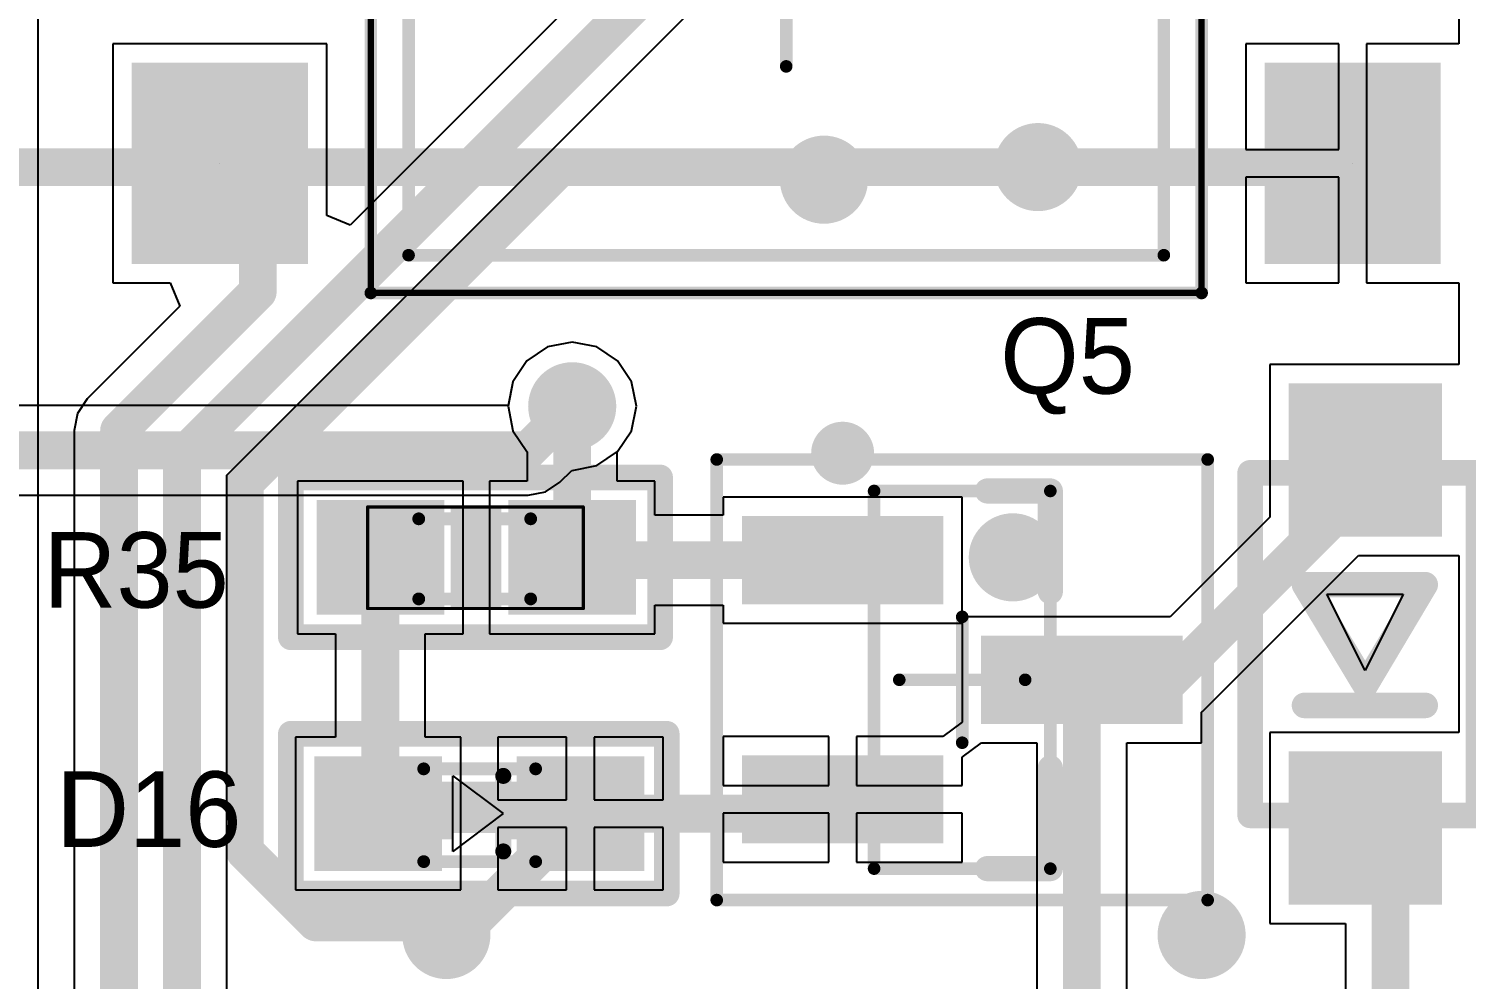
# Model space of a CAD drawing. Header units: millimetres. Extents: x 59 to 152, y 30 to 146.
# Drawn here: x 126.18 to 137.6, y 112.65 to 120.2 of the extents above; entities that cross this region are included whole.
import ezdxf

# ---------------------------------------------------------------- set-up
doc = ezdxf.new("R2010")
doc.units = ezdxf.units.MM
for name, color, linetype in [('BottomLayer', 5, 'Continuous'), ('BottomSolder', 6, 'Continuous'), ('Mechanical13', 56, 'Continuous'), ('Mechanical15', 56, 'Continuous'), ('Mechanical16', 56, 'Continuous'), ('Mechanical6', 56, 'Continuous'), ('MultiLayer', 9, 'Continuous'), ('PadHoleLayer', 156, 'Continuous'), ('TopLayer', 1, 'Continuous'), ('TopOverlay', 2, 'Continuous'), ('TopPaste', 8, 'Continuous'), ('TopSolder', 216, 'Continuous'), ('ViaHoleLayer', 16, 'Continuous')]:
    doc.layers.add(name, color=color, linetype=linetype)

# ---------------------------------------------------------------- blocks, each defined once
blk = doc.blocks.new('SOD123F_225')
at = {"layer": 'Mechanical16', "const_width": 0.2032}
for points in [[(-1.34999984, 0.9144), (-1.34999984, -0.90000074)], [(1.3716, 0.9144), (1.3716, -0.90000074)]]:
    blk.add_lwpolyline(points, dxfattribs=at)
at = {"layer": 'Mechanical16', "const_width": 0.1016}
for points in [[(-1.40079984, 0.9144, 1), (-1.29919984, 0.9144, 1)], [(1.3208, 0.9144, 1), (1.4224, 0.9144, 1)], [(-1.40079984, -0.90000074, 1), (-1.29919984, -0.90000074, 1)], [(1.3208, -0.90000074, 1), (1.4224, -0.90000074, 1)]]:
    blk.add_lwpolyline(points, format="xyb", close=True, dxfattribs=at)
at = {"layer": 'Mechanical16'}
for points in [[(-1.79942998, -0.40133524), (-1.39943078, -0.40133524), (-1.79942998, 0.40506396), (-1.39943078, 0.40506396)], [(1.42373858, -0.39943786), (1.80473858, -0.39943786), (1.42373858, 0.40696134), (1.80473858, 0.40696134)]]:
    blk.add_solid(points, dxfattribs=at)
at = {"layer": 'TopLayer'}
for points in [[(-2.00879964, -0.5588), (-0.89119964, -0.5588), (-2.00879964, 0.5588), (-0.89119964, 0.5588)], [(0.9144, -0.5588), (2.032, -0.5588), (0.9144, 0.5588), (2.032, 0.5588)]]:
    blk.add_solid(points, dxfattribs=at)
at = {"layer": 'TopOverlay'}
for p, q in [((-0.1999996, 0), (0.4064, 0.3048)), ((0.4064, 0.3048), (0.4064, -0.2999994)), ((0.4064, -0.2999994), (-0.1999996, 0))]:
    blk.add_line(p, q, dxfattribs=at)
at = {"layer": 'TopOverlay', "const_width": 0.2032}
for points in [[(-1.34999984, 0.9144), (1.3716, 0.9144)], [(-0.4763008, 0.4826), (-0.4763008, -0.4763008)], [(0.4826, 0.4826), (-0.31759906, 0)], [(0.4826, 0.4826), (0.4826, -0.4763008)], [(-0.31759906, 0), (0.4826, -0.4763008)], [(-1.34999984, -0.90000074), (1.3716, -0.90000074)]]:
    blk.add_lwpolyline(points, dxfattribs=at)
at = {"layer": 'TopOverlay', "const_width": 0.1016}
for points in [[(-1.40079984, 0.9144, 1), (-1.29919984, 0.9144, 1)], [(1.3208, 0.9144, 1), (1.4224, 0.9144, 1)], [(-0.5271007999999999, 0.4826, 1), (-0.4255008, 0.4826, 1)], [(0.4318, 0.4826, 1), (0.5334, 0.4826, 1)], [(0.4318, 0.4826, 1), (0.5334, 0.4826, 1)], [(-0.36839906, 0, 1), (-0.26679906, 0, 1)], [(-0.36839906, 0, 1), (-0.26679906, 0, 1)], [(-0.5271007999999999, -0.4763008, 1), (-0.4255008, -0.4763008, 1)], [(0.4318, -0.4763008, 1), (0.5334, -0.4763008, 1)], [(0.4318, -0.4763008, 1), (0.5334, -0.4763008, 1)], [(-1.40079984, -0.90000074, 1), (-1.29919984, -0.90000074, 1)], [(1.3208, -0.90000074, 1), (1.4224, -0.90000074, 1)]]:
    blk.add_lwpolyline(points, format="xyb", close=True, dxfattribs=at)
at = {"layer": 'TopPaste'}
for points in [[(-2.00879964, -0.5588), (-0.89119964, -0.5588), (-2.00879964, 0.5588), (-0.89119964, 0.5588)], [(0.9144, -0.5588), (2.032, -0.5588), (0.9144, 0.5588), (2.032, 0.5588)]]:
    blk.add_solid(points, dxfattribs=at)
at = {"layer": 'TopSolder'}
for points in [[(-2.05879954, -0.6087999), (-0.84119974, -0.6087999), (-2.05879954, 0.6087999), (-0.84119974, 0.6087999)], [(0.8644001, -0.6087999), (2.0819999, -0.6087999), (0.8644001, 0.6087999), (2.0819999, 0.6087999)]]:
    blk.add_solid(points, dxfattribs=at)
blk = doc.blocks.new('SOT23_3N_249')
at = {"layer": 'Mechanical13', "const_width": 0.0999998}
for points in [[(-0.6999985999999999, -1.49999954), (-0.6999985999999999, 1.49999954)], [(-0.6999985999999999, 1.49999954), (0.7000011399999999, 1.49999954)], [(0.7000011399999999, -1.49999954), (0.7000011399999999, 1.49999954)], [(-0.6999985999999999, -1.49999954), (0.7000011399999999, -1.49999954)]]:
    blk.add_lwpolyline(points, dxfattribs=at)
at = {"layer": 'Mechanical13', "const_width": 0.0499999}
for points in [[(-0.72499728, 1.49999954, 1), (-0.67499992, 1.49999954, 1)], [(-0.72499728, 1.49999954, 1), (-0.67499992, 1.49999954, 1)], [(0.67500246, 1.49999954, 1), (0.72499982, 1.49999954, 1)], [(0.67500246, 1.49999954, 1), (0.72499982, 1.49999954, 1)], [(-0.72499728, -1.49999954, 1), (-0.67499992, -1.49999954, 1)], [(-0.72499728, -1.49999954, 1), (-0.67499992, -1.49999954, 1)], [(0.67500246, -1.49999954, 1), (0.72499982, -1.49999954, 1)], [(0.67500246, -1.49999954, 1), (0.72499982, -1.49999954, 1)]]:
    blk.add_lwpolyline(points, format="xyb", close=True, dxfattribs=at)
at = {"layer": 'Mechanical15', "const_width": 0.0999998}
for points in [[(-1.94999864, -1.74999904), (-1.94999864, 1.75000158)], [(-1.94999864, 1.75000158), (1.95000118, 1.75000158)], [(1.95000118, -1.74999904), (1.95000118, 1.75000158)], [(2.54e-06, -0.499999), (2.54e-06, 0.50000154)], [(-0.499999, 0), (0.50000154, 0)], [(-1.94999864, -1.74999904), (1.95000118, -1.74999904)]]:
    blk.add_lwpolyline(points, dxfattribs=at)
at = {"layer": 'Mechanical15', "const_width": 0.0499999}
for points in [[(-1.97499732, 1.75000158, 1), (-1.92499996, 1.75000158, 1)], [(-1.97499732, 1.75000158, 1), (-1.92499996, 1.75000158, 1)], [(1.9250025, 1.75000158, 1), (1.97499986, 1.75000158, 1)], [(1.9250025, 1.75000158, 1), (1.97499986, 1.75000158, 1)], [(-0.02499614, 0.50000154, 1), (0.02500122, 0.50000154, 1)], [(-0.52499768, 0, 1), (-0.47500032, 0, 1)], [(0.47500286, 0, 1), (0.52500022, 0, 1)], [(-0.02499614, -0.499999, 1), (0.02500122, -0.499999, 1)], [(-1.97499732, -1.74999904, 1), (-1.92499996, -1.74999904, 1)], [(-1.97499732, -1.74999904, 1), (-1.92499996, -1.74999904, 1)], [(1.9250025, -1.74999904, 1), (1.97499986, -1.74999904, 1)], [(1.9250025, -1.74999904, 1), (1.97499986, -1.74999904, 1)]]:
    blk.add_lwpolyline(points, format="xyb", close=True, dxfattribs=at)
at = {"layer": 'TopLayer'}
for points in [[(-0.1999996, 0.6500012399999999), (-0.1999996, 1.25000004), (-1.6999966, 0.6500012399999999), (-1.6999966, 1.25000004)], [(1.69999914, -0.2999994), (1.69999914, 0.2999994), (0.20000214, -0.2999994), (0.20000214, 0.2999994)], [(-0.1999996, -1.2499975), (-0.1999996, -0.6499986999999999), (-1.6999966, -1.2499975), (-1.6999966, -0.6499986999999999)]]:
    blk.add_solid(points, dxfattribs=at)
at = {"layer": 'TopOverlay'}
for points, const_width in [([(-0.8249970799999999, 1.80000148, 1), (-1.07499912, 1.80000148, 1)], 0.2499995), ([(-1.13749836, 1.80000148, 1), (-1.01249988, 1.80000148, 1)], 0.12499848), ([(-0.88749632, 1.80000148, 1), (-0.76249784, 1.80000148, 1)], 0.12499848), ([(0.15000224, 1.49999954, 1), (0.25000204, 1.49999954, 1)], 0.0999998), ([(0.6500012399999999, 1.49999954, 1), (0.75000104, 1.49999954, 1)], 0.0999998), ([(0.6500012399999999, 1.49999954, 1), (0.75000104, 1.49999954, 1)], 0.0999998), ([(0.6500012399999999, 0.7000011399999999, 1), (0.75000104, 0.7000011399999999, 1)], 0.0999998), ([(0.6500012399999999, -0.6999985999999999, 1), (0.75000104, -0.6999985999999999, 1)], 0.0999998), ([(0.15000224, -1.49999954, 1), (0.25000204, -1.49999954, 1)], 0.0999998), ([(0.6500012399999999, -1.49999954, 1), (0.75000104, -1.49999954, 1)], 0.0999998), ([(0.6500012399999999, -1.49999954, 1), (0.75000104, -1.49999954, 1)], 0.0999998)]:
    blk.add_lwpolyline(points, format="xyb", close=True, dxfattribs=dict(at, const_width=const_width))
at = {"layer": 'TopOverlay', "const_width": 0.1999996}
for points in [[(0.20000214, 1.49999954), (0.7000011399999999, 1.49999954)], [(0.7000011399999999, 0.7000011399999999), (0.7000011399999999, 1.49999954)], [(0.7000011399999999, -1.49999954), (0.7000011399999999, -0.6999985999999999)], [(0.20000214, -1.49999954), (0.7000011399999999, -1.49999954)]]:
    blk.add_lwpolyline(points, dxfattribs=at)
at = {"layer": 'TopPaste'}
for points in [[(-0.1999996, 0.6500012399999999), (-0.1999996, 1.25000004), (-1.6999966, 0.6500012399999999), (-1.6999966, 1.25000004)], [(1.69999914, -0.2999994), (1.69999914, 0.2999994), (0.20000214, -0.2999994), (0.20000214, 0.2999994)], [(-0.1999996, -1.2499975), (-0.1999996, -0.6499986999999999), (-1.6999966, -1.2499975), (-1.6999966, -0.6499986999999999)]]:
    blk.add_solid(points, dxfattribs=at)
at = {"layer": 'TopSolder'}
for points in [[(-0.1499997, 0.6000013399999999), (-0.1499997, 1.29999994), (-1.7499965, 0.6000013399999999), (-1.7499965, 1.29999994)], [(1.74999904, -0.3499993), (1.74999904, 0.3499993), (0.15000224, -0.3499993), (0.15000224, 0.3499993)], [(-0.1499997, -1.2999974), (-0.1499997, -0.5999987999999999), (-1.7499965, -1.2999974), (-1.7499965, -0.5999987999999999)]]:
    blk.add_solid(points, dxfattribs=at)
blk = doc.blocks.new('R0603_286')
at = {"layer": 'Mechanical16'}
for points, const_width in [([(-0.85000084, 0.4064), (-0.85000084, -0.3999992)], 0.0254), ([(0.8635999999999999, 0.4064), (-0.85000084, 0.4064)], 0.0254), ([(0.4572, 0.3302), (-0.43200066, 0.3302)], 0.1016), ([(0.8635999999999999, 0.4064), (0.8635999999999999, -0.3999992)], 0.0254), ([(0.4572, -0.30599888), (-0.43200066, -0.30599888)], 0.1016), ([(0.8635999999999999, -0.3999992), (-0.85000084, -0.3999992)], 0.0254)]:
    blk.add_lwpolyline(points, dxfattribs=dict(at, const_width=const_width))
for points, const_width in [([(-0.85635084, 0.4064, 1), (-0.8436508399999999, 0.4064, 1)], 0.0127), ([(-0.85635084, 0.4064, 1), (-0.8436508399999999, 0.4064, 1)], 0.0127), ([(-0.45740066, 0.3302, 1), (-0.40660066, 0.3302, 1)], 0.0508), ([(0.4318, 0.3302, 1), (0.4826, 0.3302, 1)], 0.0508), ([(0.85725, 0.4064, 1), (0.86995, 0.4064, 1)], 0.0127), ([(0.85725, 0.4064, 1), (0.86995, 0.4064, 1)], 0.0127), ([(-0.45740066, -0.30599888, 1), (-0.40660066, -0.30599888, 1)], 0.0508), ([(0.4318, -0.30599888, 1), (0.4826, -0.30599888, 1)], 0.0508), ([(-0.85635084, -0.3999992, 1), (-0.8436508399999999, -0.3999992, 1)], 0.0127), ([(-0.85635084, -0.3999992, 1), (-0.8436508399999999, -0.3999992, 1)], 0.0127), ([(0.85725, -0.3999992, 1), (0.86995, -0.3999992, 1)], 0.0127), ([(0.85725, -0.3999992, 1), (0.86995, -0.3999992, 1)], 0.0127)]:
    blk.add_lwpolyline(points, format="xyb", close=True, dxfattribs=dict(at, const_width=const_width))
for points in [[(-0.8381542799999999, -0.3999992), (-0.43175428, -0.3999992), (-0.8381542799999999, 0.4064), (-0.43175428, 0.4064)], [(0.43184572, -0.3999992), (0.83824572, -0.3999992), (0.43184572, 0.4064), (0.83824572, 0.4064)]]:
    blk.add_solid(points, dxfattribs=at)
at = {"layer": 'Mechanical6'}
blk.add_solid([(-0.19989038, -0.40011604), (0.20320762, -0.40011604), (-0.19989038, 0.40638476), (0.20320762, 0.40638476)], dxfattribs=at)
at = {"layer": 'TopLayer'}
for points in [[(-1.2192, -0.4064), (-0.3048, -0.4064), (-1.2192, 0.4064), (-0.3048, 0.4064)], [(0.3048, -0.4064), (1.2192, -0.4064), (0.3048, 0.4064), (1.2192, 0.4064)]]:
    blk.add_solid(points, dxfattribs=at)
at = {"layer": 'TopOverlay', "const_width": 0.2032}
for points in [[(-1.4605, 0.635), (-1.4605, -0.635)], [(1.4732, 0.635), (-1.4605, 0.635)], [(1.4732, 0.635), (1.4732, -0.635)], [(1.4732, -0.635), (-1.4605, -0.635)]]:
    blk.add_lwpolyline(points, dxfattribs=at)
at = {"layer": 'TopOverlay', "const_width": 0.1016}
for points in [[(-1.5113, 0.635, 1), (-1.4097, 0.635, 1)], [(-1.5113, 0.635, 1), (-1.4097, 0.635, 1)], [(1.4224, 0.635, 1), (1.524, 0.635, 1)], [(1.4224, 0.635, 1), (1.524, 0.635, 1)], [(-1.5113, -0.635, 1), (-1.4097, -0.635, 1)], [(-1.5113, -0.635, 1), (-1.4097, -0.635, 1)], [(1.4224, -0.635, 1), (1.524, -0.635, 1)], [(1.4224, -0.635, 1), (1.524, -0.635, 1)]]:
    blk.add_lwpolyline(points, format="xyb", close=True, dxfattribs=at)
at = {"layer": 'TopPaste'}
for points in [[(-1.2192, -0.4064), (-0.3048, -0.4064), (-1.2192, 0.4064), (-0.3048, 0.4064)], [(0.3048, -0.4064), (1.2192, -0.4064), (0.3048, 0.4064), (1.2192, 0.4064)]]:
    blk.add_solid(points, dxfattribs=at)
at = {"layer": 'TopSolder'}
for points in [[(-1.2691999, -0.4563999), (-0.2548001, -0.4563999), (-1.2691999, 0.4563999), (-0.2548001, 0.4563999)], [(0.2548001, -0.4563999), (1.2691999, -0.4563999), (0.2548001, 0.4563999), (1.2691999, 0.4563999)]]:
    blk.add_solid(points, dxfattribs=at)
blk = doc.blocks.new('LTV_816S_313')
at = {"layer": 'Mechanical13', "const_width": 0.0999998}
for points in [[(-2.30000048, -3.30000102), (-2.30000048, 3.30000102)], [(2.30000048, 3.30000102), (-2.30000048, 3.30000102)], [(2.30000048, -3.30000102), (2.30000048, 3.30000102)], [(2.30000048, -3.30000102), (-2.30000048, -3.30000102)]]:
    blk.add_lwpolyline(points, dxfattribs=at)
at = {"layer": 'Mechanical13', "const_width": 0.0499999}
for points in [[(-2.32499916, 3.30000102, 1), (-2.2750018, 3.30000102, 1)], [(-2.32499916, 3.30000102, 1), (-2.2750018, 3.30000102, 1)], [(2.2750018, 3.30000102, 1), (2.32499916, 3.30000102, 1)], [(2.2750018, 3.30000102, 1), (2.32499916, 3.30000102, 1)], [(-2.32499916, -3.30000102, 1), (-2.2750018, -3.30000102, 1)], [(-2.32499916, -3.30000102, 1), (-2.2750018, -3.30000102, 1)], [(2.2750018, -3.30000102, 1), (2.32499916, -3.30000102, 1)], [(2.2750018, -3.30000102, 1), (2.32499916, -3.30000102, 1)]]:
    blk.add_lwpolyline(points, format="xyb", close=True, dxfattribs=at)
at = {"layer": 'Mechanical15'}
for points, const_width in [([(2.30000048, 3.30000102), (-2.30000048, 3.30000102)], 0.0499999), ([(-2.30000048, -3.30000102), (-2.30000048, 3.30000102)], 0.0499999), ([(2.30000048, -3.30000102), (2.30000048, 3.30000102)], 0.0499999), ([(0, -0.499999), (0, 0.50000154)], 0.0999998), ([(0.499999, 0), (-0.499999, 0)], 0.0999998), ([(2.30000048, -3.30000102), (-2.30000048, -3.30000102)], 0.0499999)]:
    blk.add_lwpolyline(points, dxfattribs=dict(at, const_width=const_width))
for points, const_width in [([(-2.31249982, 3.30000102, 1), (-2.28750114, 3.30000102, 1)], 0.02499868), ([(-2.31249982, 3.30000102, 1), (-2.28750114, 3.30000102, 1)], 0.02499868), ([(2.28750114, 3.30000102, 1), (2.31249982, 3.30000102, 1)], 0.02499868), ([(2.28750114, 3.30000102, 1), (2.31249982, 3.30000102, 1)], 0.02499868), ([(-0.02499868, 0.50000154, 1), (0.02499868, 0.50000154, 1)], 0.0499999), ([(-0.52499768, 0, 1), (-0.47500032, 0, 1)], 0.0499999), ([(0.47500032, 0, 1), (0.52499768, 0, 1)], 0.0499999), ([(-0.02499868, -0.499999, 1), (0.02499868, -0.499999, 1)], 0.0499999), ([(-2.31249982, -3.30000102, 1), (-2.28750114, -3.30000102, 1)], 0.02499868), ([(-2.31249982, -3.30000102, 1), (-2.28750114, -3.30000102, 1)], 0.02499868), ([(2.28750114, -3.30000102, 1), (2.31249982, -3.30000102, 1)], 0.02499868), ([(2.28750114, -3.30000102, 1), (2.31249982, -3.30000102, 1)], 0.02499868)]:
    blk.add_lwpolyline(points, format="xyb", close=True, dxfattribs=dict(at, const_width=const_width))
at = {"layer": 'PadHoleLayer'}
for points in [[(-1.27, 4.50000116), (-1.27, 4.50000116, -1), (-1.27, 4.50000116), (-1.27, 4.50000116, -1)], [(1.27, 4.50000116), (1.27, 4.50000116, -1), (1.27, 4.50000116), (1.27, 4.50000116, -1)], [(-1.27, -4.49999862), (-1.27, -4.49999862, -1), (-1.27, -4.49999862), (-1.27, -4.49999862, -1)], [(1.27, -4.49999862), (1.27, -4.49999862, -1), (1.27, -4.49999862), (1.27, -4.49999862, -1)]]:
    blk.add_lwpolyline(points, format="xyb", close=True, dxfattribs=at)
at = {"layer": 'TopLayer'}
for points in [[(-2.0199985, 3.85000246), (-0.5200015, 3.85000246), (-2.0199985, 5.149999859999999), (-0.5200015, 5.149999859999999)], [(0.5200015, 3.85000246), (2.0199985, 3.85000246), (0.5200015, 5.149999859999999), (2.0199985, 5.149999859999999)], [(-2.0199985, -5.14999732), (-0.5200015, -5.14999732), (-2.0199985, -3.84999992), (-0.5200015, -3.84999992)], [(0.5200015, -5.14999732), (2.0199985, -5.14999732), (0.5200015, -3.84999992), (2.0199985, -3.84999992)]]:
    blk.add_solid(points, dxfattribs=at)
at = {"layer": 'TopOverlay', "const_width": 0.0999998}
for points in [[(2.00000108, 2.99999908), (-2.00000108, 2.99999908)], [(-2.00000108, -2.99999908), (-2.00000108, 2.99999908)], [(2.00000108, -2.99999908), (2.00000108, 2.99999908)], [(2.00000108, -2.99999908), (-2.00000108, -2.99999908)]]:
    blk.add_lwpolyline(points, dxfattribs=at)
at = {"layer": 'TopOverlay'}
for points, const_width in [([(-2.02499976, 2.99999908, 1), (-1.9750024, 2.99999908, 1)], 0.0499999), ([(-2.02499976, 2.99999908, 1), (-1.9750024, 2.99999908, 1)], 0.0499999), ([(1.9750024, 2.99999908, 1), (2.02499976, 2.99999908, 1)], 0.0499999), ([(1.9750024, 2.99999908, 1), (2.02499976, 2.99999908, 1)], 0.0499999), ([(-1.37499852, -2.50000008, 1), (-1.62500056, -2.50000008, 1)], 0.2499995), ([(-1.6874998, -2.50000008, 1), (-1.56250132, -2.50000008, 1)], 0.12499848), ([(-1.43749776, -2.50000008, 1), (-1.31249928, -2.50000008, 1)], 0.12499848), ([(-2.02499976, -2.99999908, 1), (-1.9750024, -2.99999908, 1)], 0.0499999), ([(-2.02499976, -2.99999908, 1), (-1.9750024, -2.99999908, 1)], 0.0499999), ([(1.9750024, -2.99999908, 1), (2.02499976, -2.99999908, 1)], 0.0499999), ([(1.9750024, -2.99999908, 1), (2.02499976, -2.99999908, 1)], 0.0499999)]:
    blk.add_lwpolyline(points, format="xyb", close=True, dxfattribs=dict(at, const_width=const_width))
at = {"layer": 'TopPaste'}
for points in [[(-2.0199985, 3.85000246), (-0.5200015, 3.85000246), (-2.0199985, 5.149999859999999), (-0.5200015, 5.149999859999999)], [(0.5200015, 3.85000246), (2.0199985, 3.85000246), (0.5200015, 5.149999859999999), (2.0199985, 5.149999859999999)], [(-2.0199985, -5.14999732), (-0.5200015, -5.14999732), (-2.0199985, -3.84999992), (-0.5200015, -3.84999992)], [(0.5200015, -5.14999732), (2.0199985, -5.14999732), (0.5200015, -3.84999992), (2.0199985, -3.84999992)]]:
    blk.add_solid(points, dxfattribs=at)
at = {"layer": 'TopSolder'}
for points in [[(-2.0699984, 3.80000256), (-0.4700016, 3.80000256), (-2.0699984, 5.19999976), (-0.4700016, 5.19999976)], [(0.4700016, 3.80000256), (2.0699984, 3.80000256), (0.4700016, 5.19999976), (2.0699984, 5.19999976)], [(-2.0699984, -5.199997219999999), (-0.4700016, -5.199997219999999), (-2.0699984, -3.80000002), (-0.4700016, -3.80000002)], [(0.4700016, -5.199997219999999), (2.0699984, -5.199997219999999), (0.4700016, -3.80000002), (2.0699984, -3.80000002)]]:
    blk.add_solid(points, dxfattribs=at)
blk = doc.blocks.new('CHIP_LED0603_338')
at = {"layer": 'Mechanical16', "const_width": 0.1016}
for points in [[(-0.35599878, -0.43200066), (-0.35599878, 0.4572)], [(0.381, -0.43200066), (0.381, 0.4572)]]:
    blk.add_lwpolyline(points, dxfattribs=at)
at = {"layer": 'Mechanical16', "const_width": 0.0508}
for points in [[(-0.38139878, 0.4572, 1), (-0.33059878, 0.4572, 1)], [(0.3556, 0.4572, 1), (0.4064, 0.4572, 1)], [(-0.38139878, -0.43200066, 1), (-0.33059878, -0.43200066, 1)], [(0.3556, -0.43200066, 1), (0.4064, -0.43200066, 1)]]:
    blk.add_lwpolyline(points, format="xyb", close=True, dxfattribs=at)
at = {"layer": 'Mechanical16'}
for points in [[(-0.20322286, 0.2017903), (0.20317714, 0.2017903), (-0.20322286, 1.0653903), (0.20317714, 1.0653903)], [(-0.20322286, -1.0682097), (0.20317714, -1.0682097), (-0.20322286, -0.2046097), (0.20317714, -0.2046097)]]:
    blk.add_solid(points, dxfattribs=at)
at = {"layer": 'Mechanical6'}
blk.add_solid([(-0.25483566, -0.40005762), (0.1524635, -0.40005762), (-0.25483566, 0.40644318), (0.1524635, 0.40644318)], dxfattribs=at)
at = {"layer": 'TopLayer'}
for points in [[(0.4064, 0.3556), (0.4064, 1.27), (-0.4064, 0.3556), (-0.4064, 1.27)], [(0.4064, -1.2510008), (0.4064, -0.3366008), (-0.4064, -1.2510008), (-0.4064, -0.3366008)]]:
    blk.add_solid(points, dxfattribs=at)
at = {"layer": 'TopOverlay'}
for p, q in [((-0.2999994, -0.1999996), (0, 0.1999996)), ((0, 0.1999996), (0.2999994, -0.1999996)), ((0.2999994, -0.1999996), (-0.2999994, -0.1999996))]:
    blk.add_line(p, q, dxfattribs=at)
for points, const_width in [([(0.635, 1.4986), (-0.635, 1.4986)], 0.2032), ([(-0.635, -1.4875002), (-0.635, 1.4986)], 0.2032), ([(0.635, -1.4875002), (0.635, 1.4986)], 0.2032), ([(0.2999994, 0.1999996), (-0.2999994, 0.1999996)], 0.127), ([(0.635, -1.4875002), (-0.635, -1.4875002)], 0.2032)]:
    blk.add_lwpolyline(points, dxfattribs=dict(at, const_width=const_width))
for points, const_width in [([(-0.6858, 1.4986, 1), (-0.5841999999999999, 1.4986, 1)], 0.1016), ([(-0.6858, 1.4986, 1), (-0.5841999999999999, 1.4986, 1)], 0.1016), ([(0.5841999999999999, 1.4986, 1), (0.6858, 1.4986, 1)], 0.1016), ([(0.5841999999999999, 1.4986, 1), (0.6858, 1.4986, 1)], 0.1016), ([(-0.3317494, 0.1999996, 1), (-0.2682494, 0.1999996, 1)], 0.0635), ([(0.2682494, 0.1999996, 1), (0.3317494, 0.1999996, 1)], 0.0635), ([(-0.6858, -1.4875002, 1), (-0.5841999999999999, -1.4875002, 1)], 0.1016), ([(-0.6858, -1.4875002, 1), (-0.5841999999999999, -1.4875002, 1)], 0.1016), ([(0.5841999999999999, -1.4875002, 1), (0.6858, -1.4875002, 1)], 0.1016), ([(0.5841999999999999, -1.4875002, 1), (0.6858, -1.4875002, 1)], 0.1016)]:
    blk.add_lwpolyline(points, format="xyb", close=True, dxfattribs=dict(at, const_width=const_width))
at = {"layer": 'TopPaste'}
for points in [[(0.4064, 0.3556), (0.4064, 1.27), (-0.4064, 0.3556), (-0.4064, 1.27)], [(0.4064, -1.2510008), (0.4064, -0.3366008), (-0.4064, -1.2510008), (-0.4064, -0.3366008)]]:
    blk.add_solid(points, dxfattribs=at)
at = {"layer": 'TopSolder'}
for points in [[(0.4563999, 0.3056001), (0.4563999, 1.3199999), (-0.4563999, 0.3056001), (-0.4563999, 1.3199999)], [(0.4563999, -1.3010007), (0.4563999, -0.2866009), (-0.4563999, -1.3010007), (-0.4563999, -0.2866009)]]:
    blk.add_solid(points, dxfattribs=at)

msp = doc.modelspace()

# ---------------------------------------------------------------- linework, layer by layer
at = {"layer": 'BottomLayer'}
for p, q in [((130.30491084, 117.67099148), (130.13952128, 117.56048116)), ((130.50000062, 117.7097976), (130.30491084, 117.67099148)), ((130.6950904, 117.67099148), (130.50000062, 117.7097976)), ((130.86047996, 117.56048116), (130.6950904, 117.67099148)), ((130.13952128, 117.56048116), (130.02901096, 117.3950916)), ((130.97099028, 117.3950916), (130.86047996, 117.56048116)), ((130.02901096, 117.3950916), (129.99156882, 117.20685982)), ((131.0097964, 117.20000182), (130.97099028, 117.3950916)), ((129.99156882, 117.20685982), (118.9277022, 117.20685982)), ((130.97099028, 117.00491204), (131.0097964, 117.20000182)), ((130.86047996, 116.83952248), (130.97099028, 117.00491204)), ((130.6950904, 116.72901216), (130.86047996, 116.83952248)), ((130.50000062, 116.69020604), (130.6950904, 116.72901216)), ((130.28656442, 116.52031052), (130.40233762, 116.59766622)), ((130.40233762, 116.59766622), (130.49572834, 116.69105694)), ((130.49572834, 116.69105694), (130.50000062, 116.69020604)), ((85.44999673999999, 116.49314522), (130.15000132, 116.49314522)), ((130.15000132, 116.49314522), (130.28656442, 116.52031052))]:
    msp.add_line(p, q, dxfattribs=at)
for points, const_width in [([(134.05000114, 119.10000056, 1), (134.35000054, 119.10000056, 1)], 0.2999994), ([(132.34996136, 118.9999652, 1), (132.64996076, 118.9999652, 1)], 0.2999994), ([(134.12500226, 119.10000056, 1), (134.27499942, 119.10000056, 1)], 0.1499997), ([(130.35000092, 117.20000182, 1), (130.65000032, 117.20000182, 1)], 0.2999994), ([(130.42500204, 117.20000182, 1), (130.5749992, 117.20000182, 1)], 0.1499997), ([(130.07500274, 116.85000252, 1), (130.2249999, 116.85000252, 1)], 0.1499997), ([(130.07500274, 116.85000252, 1), (130.2249999, 116.85000252, 1)], 0.1499997), ([(133.8499609, 115.99996612, 1), (134.1499603, 115.99996612, 1)], 0.2999994), ([(129.34996228, 112.99996704, 1), (129.64996168, 112.99996704, 1)], 0.2999994), ([(135.34996044, 112.99996704, 1), (135.64995984, 112.99996704, 1)], 0.2999994)]:
    msp.add_lwpolyline(points, format="xyb", close=True, dxfattribs=dict(at, const_width=const_width))
at = {"layer": 'BottomLayer', "const_width": 0.2999994}
for points in [[(95.8999987, 119.10000056), (134.20000084, 119.10000056)], [(130.15000132, 116.85000252), (130.50000062, 117.20000182)], [(85.44999673999999, 116.85000252), (130.15000132, 116.85000252)]]:
    msp.add_lwpolyline(points, dxfattribs=at)
at = {"layer": 'BottomSolder', "const_width": 0.3499993}
for points in [[(134.02500246, 119.10000056, 1), (134.37499922, 119.10000056, 1)], [(132.32496268, 118.9999652, 1), (132.67495944, 118.9999652, 1)], [(130.32500224, 117.20000182, 1), (130.674999, 117.20000182, 1)], [(133.82496222, 115.99996612, 1), (134.17495898, 115.99996612, 1)], [(129.3249636, 112.99996704, 1), (129.67496036, 112.99996704, 1)], [(135.32496176, 112.99996704, 1), (135.67495852, 112.99996704, 1)]]:
    msp.add_lwpolyline(points, format="xyb", close=True, dxfattribs=at)
at = {"layer": 'MultiLayer', "const_width": 0.2999994}
for points in [[(134.05000114, 119.10000056, 1), (134.35000054, 119.10000056, 1)], [(132.34996136, 118.9999652, 1), (132.64996076, 118.9999652, 1)], [(130.35000092, 117.20000182, 1), (130.65000032, 117.20000182, 1)], [(133.8499609, 115.99996612, 1), (134.1499603, 115.99996612, 1)], [(129.34996228, 112.99996704, 1), (129.64996168, 112.99996704, 1)], [(135.34996044, 112.99996704, 1), (135.64995984, 112.99996704, 1)]]:
    msp.add_lwpolyline(points, format="xyb", close=True, dxfattribs=at)
at = {"layer": 'TopLayer'}
for p, q in [((126.25685696, 92.10000122), (126.25685696, 123.59607996)), ((130.90514332, 120.8098168), (128.73477682, 118.6394503)), ((137.54314122, 120.7200024), (137.54314122, 120.0799986)), ((127.7568565, 116.65218478), (131.51433692, 120.4096652)), ((128.54999944, 120.0799986), (126.85000284, 120.0799986)), ((126.85000284, 120.0799986), (126.85000284, 118.1800024)), ((128.54999944, 118.71598558), (128.54999944, 120.0799986)), ((136.58999352, 120.0799986), (135.85000262, 120.0799986)), ((135.85000262, 120.0799986), (135.85000262, 119.23999774)), ((136.58999352, 119.23999774), (136.58999352, 120.0799986)), ((137.54314122, 120.0799986), (136.80999308, 120.0799986)), ((136.80999308, 120.0799986), (136.80999308, 119.12999796)), ((135.85000262, 119.23999774), (136.58999352, 119.23999774)), ((136.80999308, 119.12999796), (136.80999308, 118.1800024)), ((136.58999352, 119.01999818), (135.85000262, 119.01999818)), ((135.85000262, 119.01999818), (135.85000262, 118.1800024)), ((136.58999352, 118.1800024), (136.58999352, 119.01999818)), ((128.73477682, 118.6394503), (128.54999944, 118.71598558)), ((126.85000284, 118.1800024), (127.30691328, 118.1800024)), ((127.30691328, 118.1800024), (127.38344856, 117.99522502)), ((135.85000262, 118.1800024), (136.58999352, 118.1800024)), ((136.80999308, 118.1800024), (137.54314122, 118.1800024)), ((137.54314122, 118.1800024), (137.54314122, 117.53200014)), ((127.38344856, 117.99522502), (126.6476639, 117.25944036)), ((130.30491084, 117.67099148), (130.13952128, 117.56048116)), ((130.50000062, 117.7097976), (130.30491084, 117.67099148)), ((130.6950904, 117.67099148), (130.50000062, 117.7097976)), ((130.86047996, 117.56048116), (130.6950904, 117.67099148)), ((130.13952128, 117.56048116), (130.02901096, 117.3950916)), ((130.97099028, 117.3950916), (130.86047996, 117.56048116)), ((137.54314122, 117.53200014), (136.04120112, 117.53200014)), ((136.04120112, 117.53200014), (136.04120112, 116.31907394)), ((130.02901096, 117.3950916), (129.99020484, 117.20000182)), ((131.0097964, 117.20000182), (130.97099028, 117.3950916)), ((126.6476639, 117.25944036), (126.5703082, 117.14366716)), ((129.99020484, 117.20000182), (130.02901096, 117.00491204)), ((130.97099028, 117.00491204), (131.0097964, 117.20000182)), ((126.5703082, 117.14366716), (126.5431429, 117.00710406)), ((126.5431429, 117.00710406), (126.5431429, 109.49999944)), ((130.02901096, 117.00491204), (130.13952128, 116.83952248)), ((130.86047996, 116.83952248), (130.97099028, 117.00491204)), ((130.13952128, 116.83952248), (130.14314586, 116.83710186)), ((130.14314586, 116.83710186), (130.14314586, 116.60639874)), ((130.85686046, 116.8371044), (130.86047996, 116.83952248)), ((130.85686046, 116.60639874), (130.85686046, 116.8371044)), ((127.7568565, 110.16056454), (127.7568565, 116.65218478)), ((129.63320276, 116.60639874), (128.31880356, 116.60639874)), ((128.31880356, 116.60639874), (128.31880356, 115.39359954)), ((129.63320276, 115.39359954), (129.63320276, 116.60639874)), ((130.14314586, 116.60639874), (129.84280356, 116.60639874)), ((129.84280356, 116.60639874), (129.84280356, 115.39359954)), ((131.15720276, 116.60639874), (130.85686046, 116.60639874)), ((131.15720276, 116.33411074), (131.15720276, 116.60639874)), ((133.5981453, 116.47725244), (131.6981491, 116.47725244)), ((131.6981491, 116.47725244), (131.6981491, 116.33411074)), ((133.59814784, 115.67724896), (133.5981453, 116.47725244)), ((131.6981491, 116.33411074), (131.15720276, 116.33411074)), ((136.04120112, 116.31907394), (135.24937898, 115.5272518)), ((135.50638888, 114.7749165), (136.74587332, 116.01440094)), ((136.74587332, 116.01440094), (137.54314122, 116.01440094)), ((137.54314122, 116.01440094), (137.54314122, 114.6088005)), ((131.15720276, 115.39359954), (131.15720276, 115.62039614)), ((131.15720276, 115.62039614), (131.6981491, 115.62039614)), ((131.6981491, 115.62039614), (131.6981491, 115.47725444)), ((133.59815546, 115.52725942), (133.59814784, 115.67724896)), ((131.6981491, 115.47725444), (133.3981457, 115.47725444)), ((133.3981457, 115.47725444), (133.59813768, 115.47724682)), ((133.59813768, 115.47724682), (133.5981453, 115.32725728)), ((133.79814744, 115.5272518), (133.59815546, 115.52725942)), ((135.24937898, 115.5272518), (133.79814744, 115.5272518)), ((128.31880356, 115.39359954), (128.61914586, 115.39359954)), ((128.61914586, 115.39359954), (128.61914586, 114.57025346)), ((129.33286046, 114.57025346), (129.33286046, 115.39359954)), ((129.33286046, 115.39359954), (129.63320276, 115.39359954)), ((129.84280356, 115.39359954), (131.15720276, 115.39359954)), ((133.5981453, 115.32725728), (133.59814784, 114.7772533)), ((133.59814784, 114.7772533), (133.59814276, 114.69154862)), ((135.49814404, 114.76940724), (135.50638888, 114.7749165)), ((135.49814404, 114.5272538), (135.49814404, 114.76940724)), ((133.59814276, 114.69154862), (133.4444245, 114.57725878)), ((128.61914586, 114.57025346), (128.30130296, 114.57025346)), ((128.30130296, 114.57025346), (128.30130296, 113.35745426)), ((129.61570216, 114.57025346), (129.33286046, 114.57025346)), ((129.61570216, 113.35745426), (129.61570216, 114.57025346)), ((130.45510358, 114.57025346), (129.90790376, 114.57025346)), ((129.90790376, 114.57025346), (129.90790376, 114.07385364)), ((130.45510358, 114.07385364), (130.45510358, 114.57025346)), ((131.22230296, 114.57025346), (130.67510314, 114.57025346)), ((130.67510314, 114.57025346), (130.67510314, 114.07385364)), ((131.22230296, 114.07385364), (131.22230296, 114.57025346)), ((132.53814488, 114.5772537), (131.6981491, 114.5772537)), ((131.6981491, 114.5772537), (131.6981491, 114.18725194)), ((132.53814488, 114.18725194), (132.53814488, 114.5772537)), ((133.41886448, 114.5772537), (132.75814444, 114.5772537)), ((132.75814444, 114.5772537), (132.75814444, 114.18725194)), ((133.4444245, 114.57725878), (133.41886448, 114.5772537)), ((137.54314122, 114.6088005), (136.04120112, 114.6088005)), ((136.04120112, 114.6088005), (136.04120112, 113.0912013)), ((133.59815038, 114.4129538), (133.75186356, 114.52724872)), ((133.75186356, 114.52724872), (133.77742866, 114.5272538)), ((133.77742866, 114.5272538), (134.19128864, 114.5272538)), ((134.19128864, 114.5272538), (134.19128864, 111.79596132)), ((134.90500324, 111.64814602), (134.90500324, 114.5272538)), ((134.90500324, 114.5272538), (135.49814404, 114.5272538)), ((133.5981453, 114.32725166), (133.59815038, 114.4129538)), ((133.5981453, 114.18725194), (133.5981453, 114.32725166)), ((131.6981491, 114.18725194), (132.53814488, 114.18725194)), ((132.75814444, 114.18725194), (133.5981453, 114.18725194)), ((129.90790376, 114.07385364), (130.45510358, 114.07385364)), ((130.67510314, 114.07385364), (131.22230296, 114.07385364)), ((130.45510358, 113.85385408), (129.90790376, 113.85385408)), ((129.90790376, 113.85385408), (129.90790376, 113.35745426)), ((130.45510358, 113.35745426), (130.45510358, 113.85385408)), ((131.22230296, 113.85385408), (130.67510314, 113.85385408)), ((130.67510314, 113.85385408), (130.67510314, 113.35745426)), ((131.22230296, 113.35745426), (131.22230296, 113.85385408)), ((132.53814488, 113.96725238), (131.6981491, 113.96725238)), ((131.6981491, 113.96725238), (131.6981491, 113.5772557)), ((132.53814488, 113.5772557), (132.53814488, 113.96725238)), ((133.5981453, 113.96725238), (132.75814444, 113.96725238)), ((132.75814444, 113.96725238), (132.75814444, 113.5772557)), ((133.5981453, 113.5772557), (133.5981453, 113.96725238)), ((131.6981491, 113.5772557), (132.53814488, 113.5772557)), ((132.75814444, 113.5772557), (133.5981453, 113.5772557)), ((128.30130296, 113.35745426), (129.61570216, 113.35745426)), ((129.90790376, 113.35745426), (130.45510358, 113.35745426)), ((130.67510314, 113.35745426), (131.22230296, 113.35745426)), ((136.04120112, 113.0912013), (136.64314302, 113.0912013)), ((136.64314302, 113.0912013), (136.64314302, 111.2177608))]:
    msp.add_line(p, q, dxfattribs=at)
at = {"layer": 'TopLayer', "const_width": 0.2999994}
for points in [[(127.3999992, 116.80000008), (131.26200062, 120.6620015)], [(127.8999982, 116.5928961), (130.40710266, 119.10000056)], [(128.00160328, 118.10870714), (128.00160328, 119.126)], [(130.40710266, 119.10000056), (134.20000084, 119.10000056)], [(134.20000084, 119.10000056), (136.67000098, 119.10000056)], [(136.67000098, 119.10000056), (136.70000092, 119.1300005)], [(126.9000002, 117.00710406), (128.00160328, 118.10870714)], [(130.50000062, 117.10000202), (130.50000062, 117.20000182)], [(130.50000062, 117.10000202), (130.50000316, 117.09999948)], [(130.50000316, 115.99999914), (130.50000316, 117.09999948)], [(126.9000002, 109.49999944), (126.9000002, 117.00710406)], [(127.3999992, 109.70710342), (127.3999992, 116.80000008)], [(135.25405258, 115.0272528), (137.00000032, 116.77320054)], [(127.8999982, 113.66378588), (127.8999982, 116.5928961)], [(128.97600316, 113.98135446), (128.97600316, 115.99999914)], [(130.50000316, 115.99999914), (130.52274886, 115.97725344)], [(130.52274886, 115.97725344), (132.6481472, 115.97725344)], [(134.54814594, 115.0272528), (135.25405258, 115.0272528)], [(134.54814594, 111.64814602), (134.54814594, 115.0272528)], [(132.53474636, 113.96385386), (132.6481472, 114.0772547)], [(129.70124936, 113.09999986), (130.56510336, 113.96385386)], [(130.56510336, 113.96385386), (132.53474636, 113.96385386)], [(137.00000032, 110.1199982), (137.00000032, 113.8500009)], [(127.8999982, 113.66378588), (128.46378422, 113.09999986)], [(128.46378422, 113.09999986), (129.70124936, 113.09999986)]]:
    msp.add_lwpolyline(points, dxfattribs=at)
at = {"layer": 'TopLayer'}
for points, const_width in [([(134.05000114, 119.10000056, 1), (134.35000054, 119.10000056, 1)], 0.2999994), ([(127.9266047, 119.126, 1), (128.07660186, 119.126, 1)], 0.1499997), ([(130.33210408, 119.10000056, 1), (130.48210124, 119.10000056, 1)], 0.1499997), ([(130.33210408, 119.10000056, 1), (130.48210124, 119.10000056, 1)], 0.1499997), ([(132.34996136, 118.9999652, 1), (132.64996076, 118.9999652, 1)], 0.2999994), ([(134.12500226, 119.10000056, 1), (134.27499942, 119.10000056, 1)], 0.1499997), ([(134.12500226, 119.10000056, 1), (134.27499942, 119.10000056, 1)], 0.1499997), ([(136.5950024, 119.10000056, 1), (136.74499956, 119.10000056, 1)], 0.1499997), ([(136.5950024, 119.10000056, 1), (136.74499956, 119.10000056, 1)], 0.1499997), ([(136.62500234, 119.1300005, 1), (136.7749995, 119.1300005, 1)], 0.1499997), ([(127.9266047, 118.10870714, 1), (128.07660186, 118.10870714, 1)], 0.1499997), ([(127.9266047, 118.10870714, 1), (128.07660186, 118.10870714, 1)], 0.1499997), ([(130.35000092, 117.20000182, 1), (130.65000032, 117.20000182, 1)], 0.2999994), ([(130.42500204, 117.20000182, 1), (130.5749992, 117.20000182, 1)], 0.1499997), ([(130.42500204, 117.10000202, 1), (130.5749992, 117.10000202, 1)], 0.1499997), ([(130.42500204, 117.10000202, 1), (130.5749992, 117.10000202, 1)], 0.1499997), ([(130.42500458, 117.09999948, 1), (130.57500174, 117.09999948, 1)], 0.1499997), ([(130.42500458, 117.09999948, 1), (130.57500174, 117.09999948, 1)], 0.1499997), ([(126.82500162, 117.00710406, 1), (126.97499878, 117.00710406, 1)], 0.1499997), ([(126.82500162, 117.00710406, 1), (126.97499878, 117.00710406, 1)], 0.1499997), ([(127.32500062, 116.80000008, 1), (127.47499778, 116.80000008, 1)], 0.1499997), ([(127.32500062, 116.80000008, 1), (127.47499778, 116.80000008, 1)], 0.1499997), ([(136.92500174, 116.77320054, 1), (137.0749989, 116.77320054, 1)], 0.1499997), ([(127.82499962, 116.5928961, 1), (127.97499678, 116.5928961, 1)], 0.1499997), ([(127.82499962, 116.5928961, 1), (127.97499678, 116.5928961, 1)], 0.1499997), ([(133.8499609, 115.99996612, 1), (134.1499603, 115.99996612, 1)], 0.2999994), ([(128.90100458, 115.99999914, 1), (129.05100174, 115.99999914, 1)], 0.1499997), ([(130.42500458, 115.99999914, 1), (130.57500174, 115.99999914, 1)], 0.1499997), ([(130.42500458, 115.99999914, 1), (130.57500174, 115.99999914, 1)], 0.1499997), ([(130.44775028, 115.97725344, 1), (130.59774744, 115.97725344, 1)], 0.1499997), ([(130.44775028, 115.97725344, 1), (130.59774744, 115.97725344, 1)], 0.1499997), ([(132.57314862, 115.97725344, 1), (132.72314578, 115.97725344, 1)], 0.1499997), ([(134.47314736, 115.0272528, 1), (134.62314452, 115.0272528, 1)], 0.1499997), ([(134.47314736, 115.0272528, 1), (134.62314452, 115.0272528, 1)], 0.1499997), ([(135.179054, 115.0272528, 1), (135.32905116, 115.0272528, 1)], 0.1499997), ([(135.179054, 115.0272528, 1), (135.32905116, 115.0272528, 1)], 0.1499997), ([(132.57314862, 114.0772547, 1), (132.72314578, 114.0772547, 1)], 0.1499997), ([(128.90100458, 113.98135446, 1), (129.05100174, 113.98135446, 1)], 0.1499997), ([(130.49010478, 113.96385386, 1), (130.64010194, 113.96385386, 1)], 0.1499997), ([(130.49010478, 113.96385386, 1), (130.64010194, 113.96385386, 1)], 0.1499997), ([(132.45974778, 113.96385386, 1), (132.60974494, 113.96385386, 1)], 0.1499997), ([(132.45974778, 113.96385386, 1), (132.60974494, 113.96385386, 1)], 0.1499997), ([(136.92500174, 113.8500009, 1), (137.0749989, 113.8500009, 1)], 0.1499997), ([(127.82499962, 113.66378588, 1), (127.97499678, 113.66378588, 1)], 0.1499997), ([(127.82499962, 113.66378588, 1), (127.97499678, 113.66378588, 1)], 0.1499997), ([(129.34996228, 112.99996704, 1), (129.64996168, 112.99996704, 1)], 0.2999994), ([(135.34996044, 112.99996704, 1), (135.64995984, 112.99996704, 1)], 0.2999994), ([(128.38878564, 113.09999986, 1), (128.5387828, 113.09999986, 1)], 0.1499997), ([(128.38878564, 113.09999986, 1), (128.5387828, 113.09999986, 1)], 0.1499997), ([(129.62625078, 113.09999986, 1), (129.77624794, 113.09999986, 1)], 0.1499997), ([(129.62625078, 113.09999986, 1), (129.77624794, 113.09999986, 1)], 0.1499997)]:
    msp.add_lwpolyline(points, format="xyb", close=True, dxfattribs=dict(at, const_width=const_width))
at = {"layer": 'TopSolder', "const_width": 0.3499993}
for points in [[(134.02500246, 119.10000056, 1), (134.37499922, 119.10000056, 1)], [(132.32496268, 118.9999652, 1), (132.67495944, 118.9999652, 1)], [(130.32500224, 117.20000182, 1), (130.674999, 117.20000182, 1)], [(133.82496222, 115.99996612, 1), (134.17495898, 115.99996612, 1)], [(129.3249636, 112.99996704, 1), (129.67496036, 112.99996704, 1)], [(135.32496176, 112.99996704, 1), (135.67495852, 112.99996704, 1)]]:
    msp.add_lwpolyline(points, format="xyb", close=True, dxfattribs=at)
at = {"layer": 'ViaHoleLayer', "const_width": 0.1499997}
for points in [[(134.12500226, 119.10000056, 1), (134.27499942, 119.10000056, 1)], [(132.42496248, 118.9999652, 1), (132.57495964, 118.9999652, 1)], [(130.42500204, 117.20000182, 1), (130.5749992, 117.20000182, 1)], [(133.92496202, 115.99996612, 1), (134.07495918, 115.99996612, 1)], [(129.4249634, 112.99996704, 1), (129.57496056, 112.99996704, 1)], [(135.42496156, 112.99996704, 1), (135.57495872, 112.99996704, 1)]]:
    msp.add_lwpolyline(points, format="xyb", close=True, dxfattribs=at)

# ---------------------------------------------------------------- block references
for name, p, rotation in [('LTV_816S_313', (132.19999976, 120.4000005), 270), ('SOD123F_225', (136.80000072, 115.30000054), 90), ('SOT23_3N_249', (133.5981453, 115.0272528), 360), ('R0603_286', (129.73800316, 115.99999914), 180), ('CHIP_LED0603_338', (129.75230336, 113.96385386), 270)]:
    msp.add_blockref(name, p, dxfattribs=dict(rotation=rotation))

# ---------------------------------------------------------------- texts
at = {"layer": 'TopOverlay'}
for s, p in [('Q5', (133.8999989, 117.29999908)), ('R35', (126.29999886, 115.59999994)), ('D16', (126.4000012, 113.7000012))]:
    msp.add_text(s, height=0.5999987999999999, dxfattribs=at).set_placement(p)

doc.saveas('drawing.dxf')
